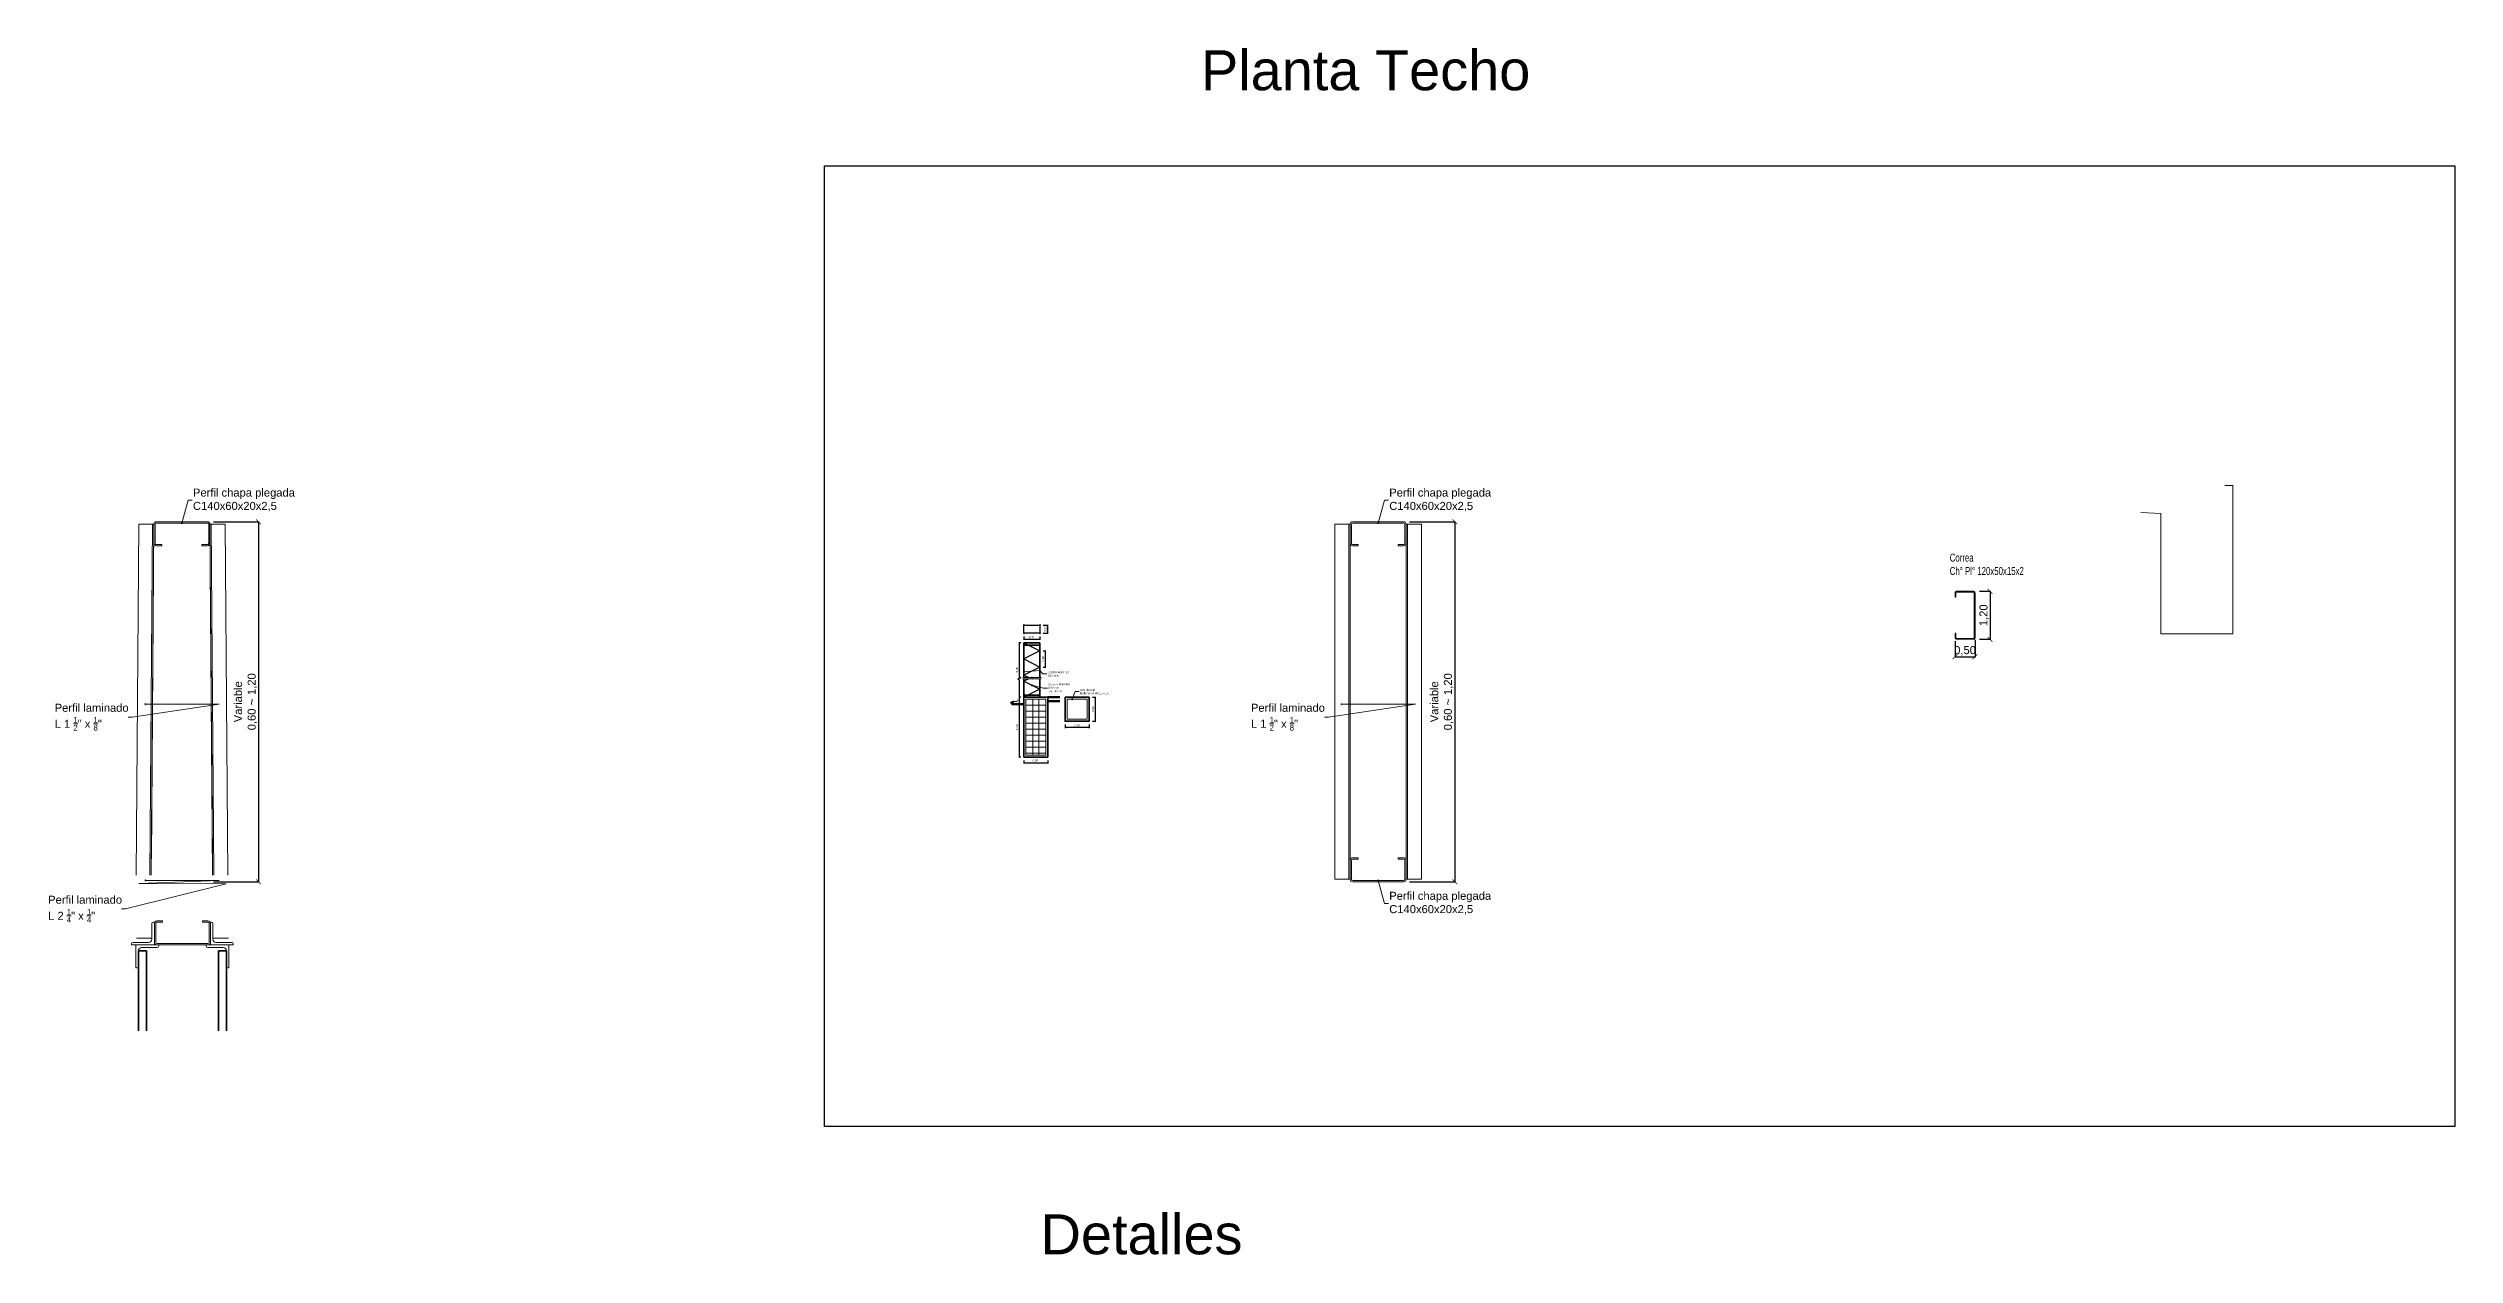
# Model space of a CAD drawing. Header units: millimetres. Extents: x 265 to 853, y -178 to 32.
# Drawn here: x 635.2 to 695.4, y -138 to -107.8 of the extents above; entities that cross this region are included whole.
import ezdxf
from ezdxf import colors
from ezdxf.entities.mleader import LeaderData, LeaderLine
from ezdxf.math import Vec2, Vec3

# ---------------------------------------------------------------- set-up
doc = ezdxf.new("R2010")
doc.units = ezdxf.units.MM
doc.header["$LTSCALE"] = 0.1
doc.header["$MEASUREMENT"] = 0
doc.header["$PDMODE"] = 3
doc.header["$PDSIZE"] = 0.1
doc.linetypes.add('CONTINUA', pattern=[200, 100, 100])
doc.layers.get('DEFPOINTS').update_dxf_attribs({"color": 1})
for name, color, linetype, lineweight in [('00_EST_ANGULARES', 4, 'CONTINUA', 20), ('00_EST_COL_DIAG', 1, 'Continuous', 25), ('00_EST_Columna', 3, 'Continuous', 35), ('00_EST_Cotas', 6, 'Continuous', 9), ('00_EST_Cubierta', 2, 'Continuous', 9), ('00_EST_FUNDACION', 2, 'Continuous', 35), ('00_EST_Piso', 7, 'Continuous', 50), ('00_EST_TEXTO', 6, 'Continuous', 9), ('00_EST_Viga', 5, 'Continuous', 20)]:
    doc.layers.add(name, color=color, linetype=linetype, lineweight=lineweight)
doc.layers.add('00_EST_ARMADURA', color=1, linetype='Continuous', lineweight=13, true_color=0xff0000)
doc.layers.add('00_EST_NoImprimir', color=1, linetype='Continuous', plot=False)
doc.styles.add('1 en 100', font='romans.shx', dxfattribs={"height": 0.17})
doc.styles.add('Arial1_50', font='arial.ttf', dxfattribs={"height": 0.05})
doc.styles.add('Arial20', font='arial.ttf', dxfattribs={"height": 0.2})
doc.styles.add('COTAS', font='ROMANS.shx', dxfattribs={"width": 0.7})
doc.dimstyles.new('Cota 1-100-Andres', dxfattribs={"dimtxt": 0.2, "dimasz": 0.12, "dimexe": 0.012, "dimexo": 0.15, "dimgap": 0.025, "dimtad": 1, "dimzin": 0, "dimtxsty": 'Arial20', "dimblk1": 'ARCHTICK', "dimblk2": 'ARCHTICK', "dimsah": 1, "dimcen": 0.09, "dimclrd": 256, "dimclre": 256, "dimclrt": 256, "dimazin": 0, "dimtfac": 1, "dimtofl": 0, "dimtmove": 0, "dimatfit": 3, "dimldrblk": 'ARCHTICK', "dimfxl": 1, "dimtolj": 1, "dimtzin": 0, "dimarcsym": 0})
doc.dimstyles.new('Cota 1-25-Andres', dxfattribs={"dimtxt": 0.05, "dimasz": 0.03, "dimexe": 0.012, "dimexo": 0.08, "dimgap": 0.025, "dimtad": 1, "dimzin": 0, "dimtxsty": 'Arial1_50', "dimblk1": 'ARCHTICK', "dimblk2": 'ARCHTICK', "dimsah": 1, "dimcen": 0.09, "dimclrd": 256, "dimclre": 256, "dimclrt": 256, "dimazin": 0, "dimtfac": 1, "dimtofl": 0, "dimtmove": 0, "dimatfit": 3, "dimldrblk": 'ARCHTICK', "dimfxl": 1, "dimtolj": 1, "dimtzin": 0, "dimarcsym": 0})

# ---------------------------------------------------------------- blocks, each defined once
blk = doc.blocks.new('_DotSmall')
at = {"color": 0, "linetype": 'ByBlock', "const_width": 0.5}
blk.add_lwpolyline([(-0.0625, 0, 1), (0.0625, 0, 1)], format="xyb", close=True, dxfattribs=at)
blk = doc.blocks.new('_ARCHTICK')
at = {"color": 0, "linetype": 'ByBlock', "const_width": 0.15}
blk.add_lwpolyline([(-0.5, -0.5), (0.5, 0.5)], dxfattribs=at)
blk = doc.blocks.new('*D89')
at = {"layer": '00_EST_Cotas', "lineweight": -2, "transparency": 16777216}
for p, q in [((682.894, -122.642), (682.894, -123.039)), ((683.394, -122.602), (683.394, -123.039)), ((682.894, -123.027), (683.394, -123.027))]:
    blk.add_line(p, q, dxfattribs=at)
at = {"layer": 'DEFPOINTS', "color": 0, "transparency": 16777216}
for p in [(682.894, -122.492), (683.394, -122.452), (683.394, -123.027)]:
    blk.add_point(p, dxfattribs=at)
at = {"layer": '00_EST_Cotas', "lineweight": -2, "transparency": 16777216, "xscale": 0.12, "yscale": 0.12, "zscale": 0.12, "rotation": 180}
blk.add_blockref('_ARCHTICK', (682.894, -123.027), dxfattribs=at)
at = {"layer": '00_EST_Cotas', "lineweight": -2, "transparency": 16777216, "xscale": 0.12, "yscale": 0.12, "zscale": 0.12}
blk.add_blockref('_ARCHTICK', (683.394, -123.027), dxfattribs=at)
at = {"layer": '00_EST_Cotas', "transparency": 16777216, "insert": (683.144, -122.882), "char_height": 0.2, "attachment_point": 5, "style": 'Arial20'}
blk.add_mtext('\\A1;0,50', dxfattribs=at)
blk = doc.blocks.new('*D90')
at = {"layer": '00_EST_Cotas', "lineweight": -2, "transparency": 16777216}
for p, q in [((683.504, -121.392), (683.78, -121.392)), ((683.768, -121.392), (683.768, -122.592)), ((683.504, -122.592), (683.78, -122.592))]:
    blk.add_line(p, q, dxfattribs=at)
at = {"layer": 'DEFPOINTS', "color": 0, "transparency": 16777216}
for p in [(683.354, -121.392), (683.354, -122.592), (683.768, -122.592)]:
    blk.add_point(p, dxfattribs=at)
at = {"layer": '00_EST_Cotas', "lineweight": -2, "transparency": 16777216, "xscale": 0.12, "yscale": 0.12, "zscale": 0.12}
for p, rotation in [((683.768, -121.392), 90), ((683.768, -122.592), 270)]:
    blk.add_blockref('_ARCHTICK', p, dxfattribs=dict(at, rotation=rotation))
at = {"layer": '00_EST_Cotas', "transparency": 16777216, "insert": (683.623, -121.992), "char_height": 0.2, "attachment_point": 5, "rotation": 90, "style": 'Arial20'}
blk.add_mtext('\\A1;1,20', dxfattribs=at)
blk = doc.blocks.new('*D91')
at = {"layer": '00_EST_Cotas', "lineweight": -2, "transparency": 16777216}
for p, q in [((659.626, -122.519), (659.626, -122.604)), ((659.626, -122.592), (660.026, -122.592)), ((660.026, -122.519), (660.026, -122.604))]:
    blk.add_line(p, q, dxfattribs=at)
at = {"layer": 'DEFPOINTS', "color": 0, "transparency": 16777216}
for p in [(659.626, -122.439), (660.026, -122.439), (660.026, -122.592)]:
    blk.add_point(p, dxfattribs=at)
at = {"layer": '00_EST_Cotas', "lineweight": -2, "transparency": 16777216, "xscale": 0.03, "yscale": 0.03, "zscale": 0.03, "rotation": 180}
blk.add_blockref('_ARCHTICK', (659.626, -122.592), dxfattribs=at)
at = {"layer": '00_EST_Cotas', "lineweight": -2, "transparency": 16777216, "xscale": 0.03, "yscale": 0.03, "zscale": 0.03}
blk.add_blockref('_ARCHTICK', (660.026, -122.592), dxfattribs=at)
at = {"layer": '00_EST_Cotas', "transparency": 16777216, "insert": (659.815, -122.537), "char_height": 0.05, "attachment_point": 5, "style": 'Arial1_50'}
blk.add_mtext('\\A1;0,40', dxfattribs=at)
blk = doc.blocks.new('*D92')
at = {"layer": '00_EST_Cotas', "lineweight": -2, "transparency": 16777216}
for p, q in [((660.106, -122.239), (660.232, -122.239)), ((660.106, -122.439), (660.232, -122.439)), ((660.22, -122.439), (660.22, -122.239))]:
    blk.add_line(p, q, dxfattribs=at)
at = {"layer": 'DEFPOINTS', "color": 0, "transparency": 16777216}
for p in [(660.026, -122.239), (660.026, -122.439), (660.22, -122.239)]:
    blk.add_point(p, dxfattribs=at)
at = {"layer": '00_EST_Cotas', "lineweight": -2, "transparency": 16777216, "xscale": 0.03, "yscale": 0.03, "zscale": 0.03}
for p, rotation in [((660.22, -122.239), 90), ((660.22, -122.439), 270)]:
    blk.add_blockref('_ARCHTICK', p, dxfattribs=dict(at, rotation=rotation))
at = {"layer": '00_EST_Cotas', "transparency": 16777216, "insert": (660.165, -122.339), "char_height": 0.05, "attachment_point": 5, "rotation": 90, "style": 'Arial1_50'}
blk.add_mtext('\\A1;0,20', dxfattribs=at)
blk = doc.blocks.new('*D93')
at = {"layer": '00_EST_Cotas', "lineweight": -2, "transparency": 16777216}
for p, q in [((660.106, -122.885), (660.175, -122.885)), ((660.106, -123.285), (660.175, -123.285)), ((660.163, -123.285), (660.163, -122.885))]:
    blk.add_line(p, q, dxfattribs=at)
at = {"layer": 'DEFPOINTS', "color": 0, "transparency": 16777216}
for p in [(660.026, -122.885), (660.026, -123.285), (660.163, -122.885)]:
    blk.add_point(p, dxfattribs=at)
at = {"layer": '00_EST_Cotas', "lineweight": -2, "transparency": 16777216, "xscale": 0.03, "yscale": 0.03, "zscale": 0.03}
for p, rotation in [((660.163, -122.885), 90), ((660.163, -123.285), 270)]:
    blk.add_blockref('_ARCHTICK', p, dxfattribs=dict(at, rotation=rotation))
at = {"layer": '00_EST_Cotas', "transparency": 16777216, "insert": (660.108, -123.082), "char_height": 0.05, "attachment_point": 5, "rotation": 90, "style": 'Arial1_50'}
blk.add_mtext('\\A1;0,40', dxfattribs=at)
blk = doc.blocks.new('*D94')
at = {"layer": '00_EST_Cotas', "lineweight": -2, "transparency": 16777216}
for p, q in [((659.546, -122.685), (659.496, -122.685)), ((659.508, -122.685), (659.508, -123.53)), ((659.545, -123.555), (659.47, -123.58)), ((659.47, -123.58), (659.508, -123.605)), ((659.508, -123.53), (659.545, -123.555)), ((659.508, -123.605), (659.508, -124.042)), ((659.546, -124.042), (659.496, -124.042))]:
    blk.add_line(p, q, dxfattribs=at)
at = {"layer": 'DEFPOINTS', "color": 0, "transparency": 16777216}
for p in [(659.626, -122.685), (659.508, -124.042), (659.626, -124.042)]:
    blk.add_point(p, dxfattribs=at)
at = {"layer": '00_EST_Cotas', "lineweight": -2, "transparency": 16777216, "xscale": 0.03, "yscale": 0.03, "zscale": 0.03}
for p, rotation in [((659.508, -122.685), 90), ((659.508, -124.042), 270)]:
    blk.add_blockref('_ARCHTICK', p, dxfattribs=dict(at, rotation=rotation))
at = {"layer": '00_EST_Cotas', "transparency": 16777216, "insert": (659.453, -123.352), "char_height": 0.05, "attachment_point": 5, "rotation": 90, "style": 'Arial1_50'}
blk.add_mtext('\\A1;6,00', dxfattribs=at)
blk = doc.blocks.new('*D95')
at = {"layer": '00_EST_Cotas', "lineweight": -2, "transparency": 16777216}
for p, q in [((669.264, -119.654), (670.404, -119.654)), ((670.392, -119.654), (670.392, -128.654)), ((669.264, -128.654), (670.404, -128.654))]:
    blk.add_line(p, q, dxfattribs=at)
at = {"layer": 'DEFPOINTS', "color": 0, "transparency": 16777216}
for p in [(669.114, -119.654), (669.114, -128.654), (670.392, -128.654)]:
    blk.add_point(p, dxfattribs=at)
at = {"layer": '00_EST_Cotas', "lineweight": -2, "transparency": 16777216, "xscale": 0.12, "yscale": 0.12, "zscale": 0.12}
for p, rotation in [((670.392, -119.654), 90), ((670.392, -128.654), 270)]:
    blk.add_blockref('_ARCHTICK', p, dxfattribs=dict(at, rotation=rotation))
at = {"layer": '00_EST_Cotas', "transparency": 16777216, "insert": (670.072, -124.154), "char_height": 0.2, "attachment_point": 5, "rotation": 90, "style": 'Arial20'}
blk.add_mtext('\\A1;Variable\\P0,60 {\\H1.08333x;~ }1,20', dxfattribs=at)
blk = doc.blocks.new('*D96')
at = {"layer": '00_EST_Cotas', "lineweight": -2, "transparency": 16777216}
for p, q in [((659.546, -124.042), (659.496, -124.042)), ((659.508, -124.042), (659.508, -125.542)), ((659.546, -125.542), (659.496, -125.542))]:
    blk.add_line(p, q, dxfattribs=at)
at = {"layer": 'DEFPOINTS', "color": 0, "transparency": 16777216}
for p in [(659.626, -124.042), (659.508, -125.542), (659.626, -125.542)]:
    blk.add_point(p, dxfattribs=at)
at = {"layer": '00_EST_Cotas', "lineweight": -2, "transparency": 16777216, "xscale": 0.03, "yscale": 0.03, "zscale": 0.03}
for p, rotation in [((659.508, -124.042), 90), ((659.508, -125.542), 270)]:
    blk.add_blockref('_ARCHTICK', p, dxfattribs=dict(at, rotation=rotation))
at = {"layer": '00_EST_Cotas', "transparency": 16777216, "insert": (659.453, -124.792), "char_height": 0.05, "attachment_point": 5, "rotation": 90, "style": 'Arial1_50'}
blk.add_mtext('\\A1;1,50', dxfattribs=at)
blk = doc.blocks.new('*D97')
at = {"layer": '00_EST_Cotas', "lineweight": -2, "transparency": 16777216}
for p, q in [((659.626, -125.622), (659.626, -125.693)), ((659.626, -125.681), (660.226, -125.681)), ((660.226, -125.622), (660.226, -125.693))]:
    blk.add_line(p, q, dxfattribs=at)
at = {"layer": 'DEFPOINTS', "color": 0, "transparency": 16777216}
for p in [(659.626, -125.542), (660.226, -125.542), (660.226, -125.681)]:
    blk.add_point(p, dxfattribs=at)
at = {"layer": '00_EST_Cotas', "lineweight": -2, "transparency": 16777216, "xscale": 0.03, "yscale": 0.03, "zscale": 0.03, "rotation": 180}
blk.add_blockref('_ARCHTICK', (659.626, -125.681), dxfattribs=at)
at = {"layer": '00_EST_Cotas', "lineweight": -2, "transparency": 16777216, "xscale": 0.03, "yscale": 0.03, "zscale": 0.03}
blk.add_blockref('_ARCHTICK', (660.226, -125.681), dxfattribs=at)
at = {"layer": '00_EST_Cotas', "transparency": 16777216, "insert": (659.911, -125.626), "char_height": 0.05, "attachment_point": 5, "style": 'Arial1_50'}
blk.add_mtext('\\A1;0,60', dxfattribs=at)
blk = doc.blocks.new('*D98')
at = {"layer": '00_EST_Cotas', "lineweight": -2, "transparency": 16777216}
for p, q in [((660.655, -124.722), (660.655, -124.813)), ((661.255, -124.801), (660.655, -124.801)), ((661.255, -124.722), (661.255, -124.813))]:
    blk.add_line(p, q, dxfattribs=at)
at = {"layer": 'DEFPOINTS', "color": 0, "transparency": 16777216}
for p in [(660.655, -124.642), (660.655, -124.801), (661.255, -124.642)]:
    blk.add_point(p, dxfattribs=at)
at = {"layer": '00_EST_Cotas', "lineweight": -2, "transparency": 16777216, "xscale": 0.03, "yscale": 0.03, "zscale": 0.03, "rotation": 180}
blk.add_blockref('_ARCHTICK', (660.655, -124.801), dxfattribs=at)
at = {"layer": '00_EST_Cotas', "lineweight": -2, "transparency": 16777216, "xscale": 0.03, "yscale": 0.03, "zscale": 0.03}
blk.add_blockref('_ARCHTICK', (661.255, -124.801), dxfattribs=at)
at = {"layer": '00_EST_Cotas', "transparency": 16777216, "insert": (660.946, -124.746), "char_height": 0.05, "attachment_point": 5, "style": 'Arial1_50'}
blk.add_mtext('\\A1;0,60', dxfattribs=at)
blk = doc.blocks.new('*D99')
at = {"layer": '00_EST_Cotas', "lineweight": -2, "transparency": 16777216}
for p, q in [((661.335, -124.042), (661.421, -124.042)), ((661.409, -124.042), (661.409, -124.642)), ((661.335, -124.642), (661.421, -124.642))]:
    blk.add_line(p, q, dxfattribs=at)
at = {"layer": 'DEFPOINTS', "color": 0, "transparency": 16777216}
for p in [(661.255, -124.042), (661.255, -124.642), (661.409, -124.642)]:
    blk.add_point(p, dxfattribs=at)
at = {"layer": '00_EST_Cotas', "lineweight": -2, "transparency": 16777216, "xscale": 0.03, "yscale": 0.03, "zscale": 0.03}
for p, rotation in [((661.409, -124.042), 90), ((661.409, -124.642), 270)]:
    blk.add_blockref('_ARCHTICK', p, dxfattribs=dict(at, rotation=rotation))
at = {"layer": '00_EST_Cotas', "transparency": 16777216, "insert": (661.354, -124.342), "char_height": 0.05, "attachment_point": 5, "rotation": 90, "style": 'Arial1_50'}
blk.add_mtext('\\A1;0,60', dxfattribs=at)
blk = doc.blocks.new('cotaNivel')
at = {"layer": '00_EST_Cotas', "transparency": 33554687}
h = blk.add_hatch(color=256, dxfattribs=at)
h.dxf.hatch_style = 1
h.paths.add_polyline_path([(328.51, -103.49), (328.33, -103.49), (328.51, -103.7)])
at = {"layer": '00_EST_Cotas'}
for p, q in [((328.44, -103.39), (329.17, -103.39)), ((328.51, -103.7), (328.51, -103.32))]:
    blk.add_line(p, q, dxfattribs=at)
blk.add_lwpolyline([(328.51, -103.7), (328.7, -103.49), (328.33, -103.49)], close=True, dxfattribs=at)
blk = doc.blocks.new('*D263')
at = {"layer": '00_EST_Cotas', "lineweight": -2, "transparency": 16777216}
for p, q in [((639.369, -119.654), (640.509, -119.654)), ((640.497, -119.654), (640.497, -128.654)), ((639.369, -128.654), (640.509, -128.654))]:
    blk.add_line(p, q, dxfattribs=at)
at = {"layer": 'DEFPOINTS', "color": 0, "transparency": 16777216}
for p in [(639.219, -119.654), (639.219, -128.654), (640.497, -128.654)]:
    blk.add_point(p, dxfattribs=at)
at = {"layer": '00_EST_Cotas', "lineweight": -2, "transparency": 16777216, "xscale": 0.12, "yscale": 0.12, "zscale": 0.12}
for p, rotation in [((640.497, -119.654), 90), ((640.497, -128.654), 270)]:
    blk.add_blockref('_ARCHTICK', p, dxfattribs=dict(at, rotation=rotation))
at = {"layer": '00_EST_Cotas', "transparency": 16777216, "insert": (640.177, -124.154), "char_height": 0.2, "attachment_point": 5, "rotation": 90, "style": 'Arial20'}
blk.add_mtext('\\A1;Variable\\P0,60 {\\H1.08333x;~ }1,20', dxfattribs=at)

msp = doc.modelspace()

# ---------------------------------------------------------------- linework, layer by layer
at = {"layer": '00_EST_ANGULARES'}
for p, q in [((637.502, -119.715), (637.435, -128.485)), ((637.883, -119.718), (637.502, -119.715)), ((637.851, -119.718), (637.784, -128.488)), ((637.883, -119.718), (637.816, -128.488)), ((637.883, -119.718), (637.819, -128.08)), ((639.283, -119.718), (639.664, -119.715)), ((639.283, -119.718), (639.664, -119.718)), ((639.283, -119.718), (639.35, -128.488)), ((639.283, -119.718), (639.347, -128.08)), ((639.315, -119.718), (639.382, -128.488)), ((639.664, -119.715), (639.731, -128.485)), ((667.397, -119.718), (667.397, -128.59)), ((667.778, -119.718), (667.397, -119.718)), ((667.746, -119.718), (667.746, -128.59)), ((667.778, -119.718), (667.778, -128.59)), ((669.178, -119.718), (669.178, -128.59)), ((669.178, -119.718), (669.559, -119.718)), ((669.21, -119.718), (669.21, -128.59)), ((669.559, -119.718), (669.559, -128.59)), ((667.778, -128.59), (667.397, -128.59)), ((669.178, -128.59), (669.559, -128.59)), ((637.831, -130.088), (637.831, -129.7)), ((637.871, -129.66), (637.895, -129.66)), ((637.895, -130.232), (637.895, -129.66)), ((639.295, -130.232), (639.295, -129.66)), ((639.319, -129.66), (639.295, -129.66)), ((639.359, -130.088), (639.359, -129.7)), ((637.323, -130.232), (637.323, -130.208)), ((637.323, -130.232), (637.895, -130.232)), ((637.363, -130.168), (637.751, -130.168)), ((637.431, -130.232), (638.003, -130.232)), ((637.431, -130.804), (637.431, -130.232)), ((637.828, -130.065), (637.446, -130.062)), ((637.495, -130.764), (637.495, -130.376)), ((637.575, -130.296), (637.963, -130.296)), ((637.795, -130.154), (637.795, -130.167)), ((638.003, -130.256), (638.003, -130.232)), ((639.759, -130.232), (639.187, -130.232)), ((639.187, -130.256), (639.187, -130.232)), ((639.615, -130.296), (639.227, -130.296)), ((639.867, -130.232), (639.295, -130.232)), ((639.362, -130.065), (639.744, -130.062)), ((639.827, -130.168), (639.439, -130.168)), ((639.695, -130.764), (639.695, -130.376)), ((639.759, -130.804), (639.759, -130.232)), ((639.867, -130.232), (639.867, -130.208)), ((637.431, -130.804), (637.455, -130.804)), ((639.759, -130.804), (639.735, -130.804))]:
    msp.add_line(p, q, dxfattribs=at)
for centre, radius, start, end in [((637.871, -129.7), 0.04, 90, 180), ((639.319, -129.7), 0.04, 0, 90), ((637.363, -130.208), 0.04, 90, 180), ((637.575, -130.376), 0.08, 90, 180), ((637.751, -130.088), 0.08, 270, 0), ((637.963, -130.256), 0.04, 270, 0), ((639.227, -130.256), 0.04, 180, 270), ((639.439, -130.088), 0.08, 180, 270), ((639.615, -130.376), 0.08, 0, 90), ((639.827, -130.208), 0.04, 0, 90), ((637.455, -130.764), 0.04, 270, 0), ((639.735, -130.764), 0.04, 180, 270)]:
    msp.add_arc(centre, radius, start, end, dxfattribs=at)
at = {"layer": '00_EST_ARMADURA'}
for p, q in [((659.676, -125.492), (659.676, -124.092)), ((659.676, -124.092), (660.176, -124.092)), ((659.676, -124.242), (660.176, -124.242)), ((659.676, -124.392), (660.176, -124.392)), ((659.851, -125.492), (659.851, -124.092)), ((660.001, -125.492), (660.001, -124.092)), ((660.176, -124.092), (660.176, -125.492)), ((659.676, -124.542), (660.176, -124.542)), ((659.676, -124.692), (660.176, -124.692)), ((659.676, -124.842), (660.176, -124.842)), ((659.676, -124.992), (660.176, -124.992)), ((659.676, -125.142), (660.176, -125.142)), ((659.676, -125.292), (660.176, -125.292)), ((659.676, -125.442), (660.176, -125.442)), ((660.176, -125.492), (659.676, -125.492))]:
    msp.add_line(p, q, dxfattribs=at)
msp.add_lwpolyline([(660.705, -124.092), (661.205, -124.092), (661.205, -124.592), (660.705, -124.592)], close=True, dxfattribs=at)
at = {"layer": '00_EST_COL_DIAG'}
msp.add_lwpolyline([(659.626, -122.239), (660.026, -122.239), (660.026, -122.439), (659.626, -122.439)], close=True, dxfattribs=at)
for points in [[(659.626, -122.685), (660.026, -122.885), (659.626, -123.085), (660.026, -123.285), (659.626, -123.485), (659.747, -123.545)], [(659.747, -123.581), (659.626, -123.642), (660.026, -123.842), (659.626, -124.042)]]:
    msp.add_lwpolyline(points, dxfattribs=at)
at = {"layer": '00_EST_Columna'}
for p, q in [((659.626, -122.685), (660.026, -122.685)), ((659.626, -123.545), (659.626, -122.685)), ((660.026, -123.545), (660.026, -122.685)), ((659.626, -122.736), (660.026, -122.736)), ((659.626, -124.042), (659.626, -123.581)), ((660.026, -124.042), (660.026, -123.581)), ((659.626, -123.991), (660.026, -123.991)), ((659.626, -124.042), (660.026, -124.042)), ((637.495, -130.376), (637.495, -132.376)), ((637.695, -130.376), (637.495, -130.376)), ((637.695, -130.376), (637.695, -132.376)), ((639.495, -130.376), (639.495, -132.376)), ((639.495, -130.376), (639.695, -130.376)), ((639.695, -130.376), (639.695, -132.376))]:
    msp.add_line(p, q, dxfattribs=at)
for centre in [(659.626, -122.239), (659.626, -122.439), (660.026, -122.239), (660.026, -122.439)]:
    msp.add_circle(centre, 0.01, dxfattribs=at)
at = {"layer": '00_EST_Cotas'}
for p, q in [((659.596, -123.545), (659.815, -123.545)), ((659.596, -123.581), (659.815, -123.581)), ((659.837, -123.545), (660.056, -123.545)), ((659.837, -123.581), (660.056, -123.581))]:
    msp.add_line(p, q, dxfattribs=at)
for points in [[(659.815, -123.545), (659.822, -123.534), (659.83, -123.556), (659.837, -123.545)], [(659.815, -123.581), (659.822, -123.57), (659.83, -123.593), (659.837, -123.581)]]:
    msp.add_lwpolyline(points, dxfattribs=at)
at = {"layer": '00_EST_Cubierta'}
for p, q in [((689.833, -118.752), (689.633, -118.752)), ((689.833, -122.452), (689.833, -118.752)), ((688.033, -119.452), (687.534, -119.427)), ((688.033, -119.452), (688.033, -122.452)), ((688.033, -122.452), (689.833, -122.452))]:
    msp.add_line(p, q, dxfattribs=at)
at = {"layer": '00_EST_FUNDACION'}
for p, q in [((659.626, -124.042), (660.226, -124.042)), ((659.626, -125.542), (659.626, -124.042)), ((660.226, -124.042), (660.226, -125.542)), ((660.226, -125.542), (659.626, -125.542))]:
    msp.add_line(p, q, dxfattribs=at)
msp.add_lwpolyline([(660.655, -124.042), (661.255, -124.042), (661.255, -124.642), (660.655, -124.642)], close=True, dxfattribs=at)
at = {"layer": '00_EST_NoImprimir'}
msp.add_lwpolyline([(654.639, -110.758), (695.385, -110.758), (695.385, -134.77), (654.639, -134.77)], close=True, dxfattribs=at)
at = {"layer": '00_EST_Piso'}
for p, q in [((659.326, -124.212), (659.626, -124.212)), ((660.226, -124.042), (660.526, -124.042)), ((660.226, -124.142), (660.526, -124.142))]:
    msp.add_line(p, q, dxfattribs=at)
at = {"layer": '00_EST_Viga'}
for p, q in [((639.219, -119.654), (637.947, -119.654)), ((639.219, -119.686), (637.947, -119.686)), ((669.114, -119.654), (667.842, -119.654)), ((669.114, -119.686), (667.842, -119.686)), ((637.883, -119.718), (637.883, -120.19)), ((637.915, -119.718), (637.915, -120.19)), ((637.947, -120.222), (638.083, -120.222)), ((637.947, -120.254), (638.083, -120.254)), ((638.083, -120.222), (638.083, -120.254)), ((639.083, -120.254), (639.083, -120.222)), ((639.083, -120.222), (639.219, -120.222)), ((639.083, -120.254), (639.219, -120.254)), ((639.251, -120.19), (639.251, -119.718)), ((639.283, -120.19), (639.283, -119.718)), ((667.778, -119.718), (667.778, -120.19)), ((667.81, -119.718), (667.81, -120.19)), ((667.842, -120.222), (667.978, -120.222)), ((667.842, -120.254), (667.978, -120.254)), ((667.978, -120.222), (667.978, -120.254)), ((668.978, -120.254), (668.978, -120.222)), ((668.978, -120.222), (669.114, -120.222)), ((668.978, -120.254), (669.114, -120.254)), ((669.146, -120.19), (669.146, -119.718)), ((669.178, -120.19), (669.178, -119.718)), ((667.842, -128.054), (667.978, -128.054)), ((667.842, -128.086), (667.978, -128.086)), ((667.978, -128.086), (667.978, -128.054)), ((668.978, -128.054), (669.114, -128.054)), ((668.978, -128.054), (668.978, -128.086)), ((668.978, -128.086), (669.114, -128.086)), ((667.778, -128.59), (667.778, -128.118)), ((667.81, -128.59), (667.81, -128.118)), ((669.114, -128.622), (667.842, -128.622)), ((669.114, -128.654), (667.842, -128.654)), ((669.146, -128.118), (669.146, -128.59)), ((669.178, -128.118), (669.178, -128.59)), ((637.895, -130.168), (637.895, -129.696)), ((637.927, -130.168), (637.927, -129.696)), ((637.959, -129.632), (638.095, -129.632)), ((637.959, -129.664), (638.095, -129.664)), ((638.095, -129.664), (638.095, -129.632)), ((639.095, -129.632), (639.231, -129.632)), ((639.095, -129.632), (639.095, -129.664)), ((639.095, -129.664), (639.231, -129.664)), ((639.263, -129.696), (639.263, -130.168)), ((639.295, -129.696), (639.295, -130.168)), ((639.231, -130.2), (637.959, -130.2)), ((639.231, -130.232), (637.959, -130.232))]:
    msp.add_line(p, q, dxfattribs=at)
for points in [[(682.982, -121.392), (682.934, -121.392, 0.414214), (682.894, -121.432), (682.894, -121.542), (682.914, -121.542), (682.914, -121.432, -0.414214), (682.934, -121.412), (682.982, -121.412)], [(683.394, -121.892), (683.394, -121.432, 0.414214), (683.354, -121.392), (682.982, -121.392)], [(682.982, -121.412), (683.354, -121.412, -0.414214), (683.374, -121.432), (683.374, -121.892)], [(682.982, -122.572), (683.354, -122.572, 0.414214), (683.374, -122.552), (683.374, -121.892)], [(683.394, -121.892), (683.394, -122.552, -0.414214), (683.354, -122.592), (682.982, -122.592)], [(682.982, -122.592), (682.934, -122.592, -0.414214), (682.894, -122.552), (682.894, -122.442), (682.914, -122.442), (682.914, -122.552, 0.414214), (682.934, -122.572), (682.982, -122.572)]]:
    msp.add_lwpolyline(points, format="xyb", dxfattribs=at)
for centre, radius, start, end in [((637.947, -119.718), 0.064, 90, 180), ((637.947, -119.718), 0.032, 90, 180), ((639.219, -119.718), 0.064, 0, 90), ((639.219, -119.718), 0.032, 0, 90), ((667.842, -119.718), 0.064, 90, 180), ((667.842, -119.718), 0.032, 90, 180), ((669.114, -119.718), 0.064, 0, 90), ((669.114, -119.718), 0.032, 0, 90), ((637.947, -120.19), 0.064, 180, 270), ((637.947, -120.19), 0.032, 180, 270), ((639.219, -120.19), 0.064, 270, 0), ((639.219, -120.19), 0.032, 270, 0), ((667.842, -120.19), 0.064, 180, 270), ((667.842, -120.19), 0.032, 180, 270), ((669.114, -120.19), 0.064, 270, 0), ((669.114, -120.19), 0.032, 270, 0), ((667.842, -128.118), 0.064, 90, 180), ((667.842, -128.118), 0.032, 90, 180), ((669.114, -128.118), 0.064, 0, 90), ((669.114, -128.118), 0.032, 0, 90), ((667.842, -128.59), 0.064, 180, 270), ((667.842, -128.59), 0.032, 180, 270), ((669.114, -128.59), 0.032, 270, 0), ((669.114, -128.59), 0.064, 270, 0), ((637.959, -129.696), 0.064, 90, 180), ((637.959, -129.696), 0.032, 90, 180), ((639.231, -129.696), 0.064, 0, 90), ((639.231, -129.696), 0.032, 0, 90), ((637.959, -130.168), 0.064, 180, 270), ((637.959, -130.168), 0.032, 180, 270), ((639.231, -130.168), 0.064, 270, 0), ((639.231, -130.168), 0.032, 270, 0)]:
    msp.add_arc(centre, radius, start, end, dxfattribs=at)

# ---------------------------------------------------------------- block references
at = {"layer": '00_EST_Cotas', "xscale": 0.2, "yscale": 0.2, "zscale": 0.2}
msp.add_blockref('cotaNivel', (593.623, -103.473), dxfattribs=at)

# ---------------------------------------------------------------- texts
at = {"layer": '00_EST_Cotas', "insert": (659.344, -124.099), "char_height": 0.04, "attachment_point": 1, "style": '1 en 100'}
msp.add_mtext_dynamic_manual_height_columns('{\\fArial|b0|i0|c0|p34;N.T.N.}', width=0.24339, gutter_width=0.17, heights=[0], dxfattribs=at)
at = {"layer": '00_EST_TEXTO', "attachment_point": 1}
for s, width, gutter_width, insert, char_height, style in [('Planta Techo', 15.00094, 0.25, (664.049, -107.869), 1, 'Arial1_50'), ('{\\fArial|b0|i0|c0|p34;Correa\\PCh° Pl° 120x50x15x2}', 1.89307, 12.5, (682.761, -120.452), 0.2, 'COTAS'), ('Detalles', 15.00094, 0.25, (660.041, -136.965), 1, 'Arial1_50')]:
    msp.add_mtext_dynamic_manual_height_columns(s, width=width, gutter_width=gutter_width, heights=[0], dxfattribs=dict(at, insert=insert, char_height=char_height, style=style))

# ---------------------------------------------------------------- dimensions: what is measured, and where the dimension line sits
at = {"layer": '00_EST_Cotas'}
for base, p1, p2, text, dimstyle, picture, middle in [((640.497, -128.654), (639.219, -119.654), (639.219, -128.654), 'Variable\\P0,60 {\\H1.08333x;~ }1,20', 'Cota 1-100-Andres', '*D263', (640.177, -124.154)), ((670.392, -128.654), (669.114, -119.654), (669.114, -128.654), 'Variable\\P0,60 {\\H1.08333x;~ }1,20', 'Cota 1-100-Andres', '*D95', (670.072, -124.154)), ((659.508, -125.542), (659.626, -124.042), (659.626, -125.542), '1,50', 'Cota 1-25-Andres', '*D96', (659.453, -124.792))]:
    dim = msp.add_linear_dim(base=base, p1=p1, p2=p2, angle=90, text=text, dimstyle=dimstyle, dxfattribs=at)
    dim.commit()
    dim.dimension.update_dxf_attribs({"geometry": picture, "text_midpoint": middle})
dim = msp.add_linear_dim(base=(683.768, -122.592), p1=(683.354, -121.392), p2=(683.354, -122.592), angle=90, dimstyle='Cota 1-100-Andres', dxfattribs=at)
dim.commit()
dim.dimension.update_dxf_attribs({"geometry": '*D90', "text_midpoint": (683.768, -121.992), "dimtype": 160})
for base, p1, p2, text, picture, middle in [((659.508, -124.042), (659.626, -122.685), (659.626, -124.042), '6,00', '*D94', (659.508, -123.352)), ((660.22, -122.239), (660.026, -122.439), (660.026, -122.239), '0,20', '*D92', (660.22, -122.339)), ((660.163, -122.885), (660.026, -123.285), (660.026, -122.885), '0,40', '*D93', (660.163, -123.082)), ((661.409, -124.642), (661.255, -124.042), (661.255, -124.642), '0,60', '*D99', (661.409, -124.342))]:
    dim = msp.add_linear_dim(base=base, p1=p1, p2=p2, angle=90, text=text, dimstyle='Cota 1-25-Andres', dxfattribs=at)
    dim.commit()
    dim.dimension.update_dxf_attribs({"geometry": picture, "text_midpoint": middle, "dimtype": 160})
for base, p1, p2, text, picture, middle in [((660.026, -122.592), (659.626, -122.439), (660.026, -122.439), '0,40', '*D91', (659.815, -122.592)), ((660.655, -124.801), (661.255, -124.642), (660.655, -124.642), '0,60', '*D98', (660.946, -124.801)), ((660.226, -125.681), (659.626, -125.542), (660.226, -125.542), '0,60', '*D97', (659.911, -125.681))]:
    dim = msp.add_linear_dim(base=base, p1=p1, p2=p2, text=text, dimstyle='Cota 1-25-Andres', dxfattribs=at)
    dim.commit()
    dim.dimension.update_dxf_attribs({"geometry": picture, "text_midpoint": middle, "dimtype": 160})
dim = msp.add_linear_dim(base=(683.394, -123.027), p1=(682.894, -122.492), p2=(683.394, -122.452), dimstyle='Cota 1-100-Andres', dxfattribs=at)
dim.commit()
dim.dimension.update_dxf_attribs({"geometry": '*D89', "text_midpoint": (683.144, -123.027), "dimtype": 160})

# ---------------------------------------------------------------- leaders
at = {"layer": '00_EST_TEXTO'}
ml = msp.add_multileader_mtext('Standard', dxfattribs=at)
ml.set_content('{\\C256;Perfil chapa plegada\\PC140x60x20x2,5}', color=2, style='Arial20')
ml.set_leader_properties(color=256, linetype='ByLayer', lineweight=-1)
ml.set_arrow_properties(name='DOTSMALL')
ml.build(insert=Vec2(0, 0))
ml.multileader.update_dxf_attribs({"text_left_attachment_type": 2, "text_right_attachment_type": 2, "dogleg_length": 0.1, "arrow_head_size": 0.08})
ctx = ml.context
ctx.base_point, ctx.char_height, ctx.arrow_head_size, ctx.landing_gap_size, ctx.plane_origin = Vec3(638.839, -119.115), 0.2, 0.08, 0.02, Vec3(638.583, -119.686)
ctx.left_attachment, ctx.right_attachment = 2, 2
notes = []
notes.append((ctx, [(0, (1, 1, 0), (638.739, -119.115), (1, 0), 0.1, [(0, [(638.583, -119.686)], 0, [])])]))
ctx.mtext.insert, ctx.mtext.flow_direction = Vec3(638.859, -118.825), 5
ml = msp.add_multileader_mtext('Standard', dxfattribs=at)
ml.set_content('{\\C256;Perfil chapa plegada\\PC140x60x20x2,5}', color=2, style='Arial20')
ml.set_leader_properties(color=256, linetype='ByLayer', lineweight=-1)
ml.set_arrow_properties(name='DOTSMALL')
ml.build(insert=Vec2(0, 0))
ml.multileader.update_dxf_attribs({"text_left_attachment_type": 2, "text_right_attachment_type": 2, "dogleg_length": 0.1, "arrow_head_size": 0.08})
ctx = ml.context
ctx.base_point, ctx.char_height, ctx.arrow_head_size, ctx.landing_gap_size, ctx.plane_origin = Vec3(668.734, -119.115), 0.2, 0.08, 0.02, Vec3(668.478, -119.686)
ctx.left_attachment, ctx.right_attachment = 2, 2
notes.append((ctx, [(0, (1, 1, 0), (668.634, -119.115), (1, 0), 0.1, [(0, [(668.478, -119.686)], 0, [])])]))
ctx.mtext.insert, ctx.mtext.flow_direction = Vec3(668.754, -118.825), 5
ml = msp.add_multileader_mtext('Standard', dxfattribs=at)
ml.set_content('Cordón ADN 420\\P%%C20 mm ', color=2, style='Arial20')
ml.set_leader_properties(color=256, linetype='ByLayer', lineweight=-1)
ml.set_arrow_properties(name='DOTSMALL')
ml.build(insert=Vec2(0, 0))
ml.multileader.update_dxf_attribs({"text_left_attachment_type": 2, "text_right_attachment_type": 2, "dogleg_length": 0.1, "arrow_head_size": 0.08})
ctx = ml.context
ctx.base_point, ctx.char_height, ctx.arrow_head_size, ctx.landing_gap_size, ctx.plane_origin = Vec3(660.198, -123.459), 0.05, 0.08, 0.02, Vec3(660.064, -123.374)
ctx.left_attachment, ctx.right_attachment = 2, 2
notes.append((ctx, [(0, (1, 1, 0), (660.098, -123.459), (1, 0), 0.1, [(0, [(659.626, -123.402), (660.026, -123.372)], 0, [])])]))
ctx.mtext.insert, ctx.mtext.flow_direction = Vec3(660.218, -123.39), 5
ml = msp.add_multileader_mtext('Standard', dxfattribs=at)
ml.set_content('Celosía ADN 420\\P%%C12 mm\\Psep: 40 cm', color=2, style='Arial20')
ml.set_leader_properties(color=256, linetype='ByLayer', lineweight=-1)
ml.set_arrow_properties(name='DOTSMALL')
ml.build(insert=Vec2(0, 0))
ml.multileader.update_dxf_attribs({"text_left_attachment_type": 2, "text_right_attachment_type": 2, "dogleg_length": 0.1, "arrow_head_size": 0.08})
ctx = ml.context
ctx.base_point, ctx.char_height, ctx.arrow_head_size, ctx.landing_gap_size, ctx.plane_origin = Vec3(660.218, -123.813), 0.05, 0.08, 0.02, Vec3(660.035, -123.628)
ctx.left_attachment, ctx.right_attachment = 2, 2
notes.append((ctx, [(0, (1, 1, 0), (660.118, -123.813), (1, 0), 0.1, [(0, [(659.826, -123.742)], 0, [])])]))
ctx.mtext.insert, ctx.mtext.flow_direction = Vec3(660.238, -123.697), 5
ml = msp.add_multileader_mtext('Standard', dxfattribs=at)
ml.set_content('Arm. de piel\\PMalla SIMA %%C8 15 x 15', color=2, style='Arial20')
ml.set_leader_properties(color=256, linetype='ByLayer', lineweight=-1)
ml.set_arrow_properties(name='DOTSMALL')
ml.build(insert=Vec2(0, 0))
ml.multileader.update_dxf_attribs({"text_left_attachment_type": 2, "text_right_attachment_type": 2, "dogleg_length": 0.1, "arrow_head_size": 0.08})
ctx = ml.context
ctx.base_point, ctx.char_height, ctx.arrow_head_size, ctx.landing_gap_size, ctx.plane_origin = Vec3(661.004, -123.9), 0.05, 0.08, 0.02, Vec3(660.829, -124.092)
ctx.left_attachment, ctx.right_attachment = 2, 2
notes.append((ctx, [(0, (1, 1, 0), (660.904, -123.9), (1, 0), 0.1, [(0, [(660.829, -124.092)], 0, [])])]))
ctx.mtext.insert, ctx.mtext.flow_direction = Vec3(661.024, -123.832), 5
ml = msp.add_multileader_mtext('Standard', dxfattribs=at)
ml.set_content('\\A1;{\\C256;Perfil laminado\\PL 1 \\H0.7x;\\S1/2;\\H1.42857x;" x \\H0.7x;\\S1/8;\\H1.42857x;"}', color=2, style='Arial20')
ml.set_leader_properties(color=256, linetype='ByLayer', lineweight=-1)
ml.set_arrow_properties(name='DOTSMALL')
ml.build(insert=Vec2(0, 0))
ml.multileader.update_dxf_attribs({"text_left_attachment_type": 2, "text_right_attachment_type": 2, "dogleg_length": 0.1, "arrow_head_size": 0.08})
ctx = ml.context
ctx.base_point, ctx.char_height, ctx.arrow_head_size, ctx.landing_gap_size, ctx.plane_origin = Vec3(635.383, -124.537), 0.2, 0.08, 0.02, Vec3(638.067, -124.217)
ctx.left_attachment, ctx.right_attachment = 2, 2
notes.append((ctx, [(0, (1, 1, 0), (637.339, -124.537), (-1, 0), 0.1, [(1, [(637.667, -124.217), (639.514, -124.217)], 0, [])])]))
ctx.mtext.insert, ctx.mtext.flow_direction = Vec3(635.403, -124.204), 5
ml = msp.add_multileader_mtext('Standard', dxfattribs=at)
ml.set_content('\\A1;{\\C256;Perfil laminado\\PL 1 \\H0.7x;\\S1/2;\\H1.42857x;" x \\H0.7x;\\S1/8;\\H1.42857x;"}', color=2, style='Arial20')
ml.set_leader_properties(color=256, linetype='ByLayer', lineweight=-1)
ml.set_arrow_properties(name='DOTSMALL')
ml.build(insert=Vec2(0, 0))
ml.multileader.update_dxf_attribs({"text_left_attachment_type": 2, "text_right_attachment_type": 2, "dogleg_length": 0.1, "arrow_head_size": 0.08})
ctx = ml.context
ctx.base_point, ctx.char_height, ctx.arrow_head_size, ctx.landing_gap_size, ctx.plane_origin = Vec3(665.278, -124.537), 0.2, 0.08, 0.02, Vec3(667.962, -124.217)
ctx.left_attachment, ctx.right_attachment = 2, 2
notes.append((ctx, [(0, (1, 1, 0), (667.234, -124.537), (-1, 0), 0.1, [(1, [(667.561, -124.217), (669.409, -124.217)], 0, [])])]))
ctx.mtext.insert, ctx.mtext.flow_direction = Vec3(665.298, -124.204), 5
ml = msp.add_multileader_mtext('Standard', dxfattribs=at)
ml.set_content('\\A1;{\\C256;Perfil laminado\\PL 2 \\H0.7x;\\S1/4;\\H1.42857x;" x \\H0.7x;\\S1/4;\\H1.42857x;"}', color=2, style='Arial20')
ml.set_leader_properties(color=256, linetype='ByLayer', lineweight=-1)
ml.set_arrow_properties(name='DOTSMALL')
ml.build(insert=Vec2(0, 0))
ml.multileader.update_dxf_attribs({"text_left_attachment_type": 2, "text_right_attachment_type": 2, "dogleg_length": 0.1, "arrow_head_size": 0.08})
ctx = ml.context
ctx.base_point, ctx.char_height, ctx.arrow_head_size, ctx.landing_gap_size, ctx.plane_origin = Vec3(635.219, -129.334), 0.2, 0.08, 0.02, Vec3(638.067, -128.621)
ctx.left_attachment, ctx.right_attachment = 2, 2
notes.append((ctx, [(0, (1, 1, 0), (637.175, -129.334), (-1, 0), 0.1, [(3, [(637.667, -128.621), (639.514, -128.621), (637.503, -128.696), (639.689, -128.707)], 0, [])])]))
ctx.mtext.insert, ctx.mtext.flow_direction = Vec3(635.239, -129.002), 5
ml = msp.add_multileader_mtext('Standard', dxfattribs=at)
ml.set_content('{\\C256;Perfil chapa plegada\\PC140x60x20x2,5}', color=2, style='Arial20')
ml.set_leader_properties(color=256, linetype='ByLayer', lineweight=-1)
ml.set_arrow_properties(name='DOTSMALL')
ml.build(insert=Vec2(0, 0))
ml.multileader.update_dxf_attribs({"text_left_attachment_type": 2, "text_right_attachment_type": 2, "dogleg_length": 0.1, "arrow_head_size": 0.08})
ctx = ml.context
ctx.base_point, ctx.char_height, ctx.arrow_head_size, ctx.landing_gap_size, ctx.plane_origin = Vec3(668.734, -129.194), 0.2, 0.08, 0.02, Vec3(668.478, -128.622)
ctx.left_attachment, ctx.right_attachment = 2, 2
notes.append((ctx, [(0, (1, 1, 0), (668.634, -129.194), (1, 0), 0.1, [(0, [(668.478, -128.622)], 0, [])])]))
ctx.mtext.insert, ctx.mtext.flow_direction = Vec3(668.754, -128.904), 5
for ctx, leaders in notes:
    for number, flags, end, landing, length, lines in leaders:
        leader = LeaderData()
        leader.index, (leader.has_last_leader_line, leader.has_dogleg_vector, leader.attachment_direction) = number, flags
        leader.last_leader_point, leader.dogleg_vector, leader.dogleg_length = Vec3(end), Vec3(landing), length
        for number, points, colour, breaks in lines:
            line = LeaderLine()
            line.index, line.vertices, line.color, line.breaks = number, Vec3.list(points), colors.encode_raw_color(colour), breaks
            leader.lines.append(line)
        ctx.leaders.append(leader)

doc.saveas('drawing.dxf')
